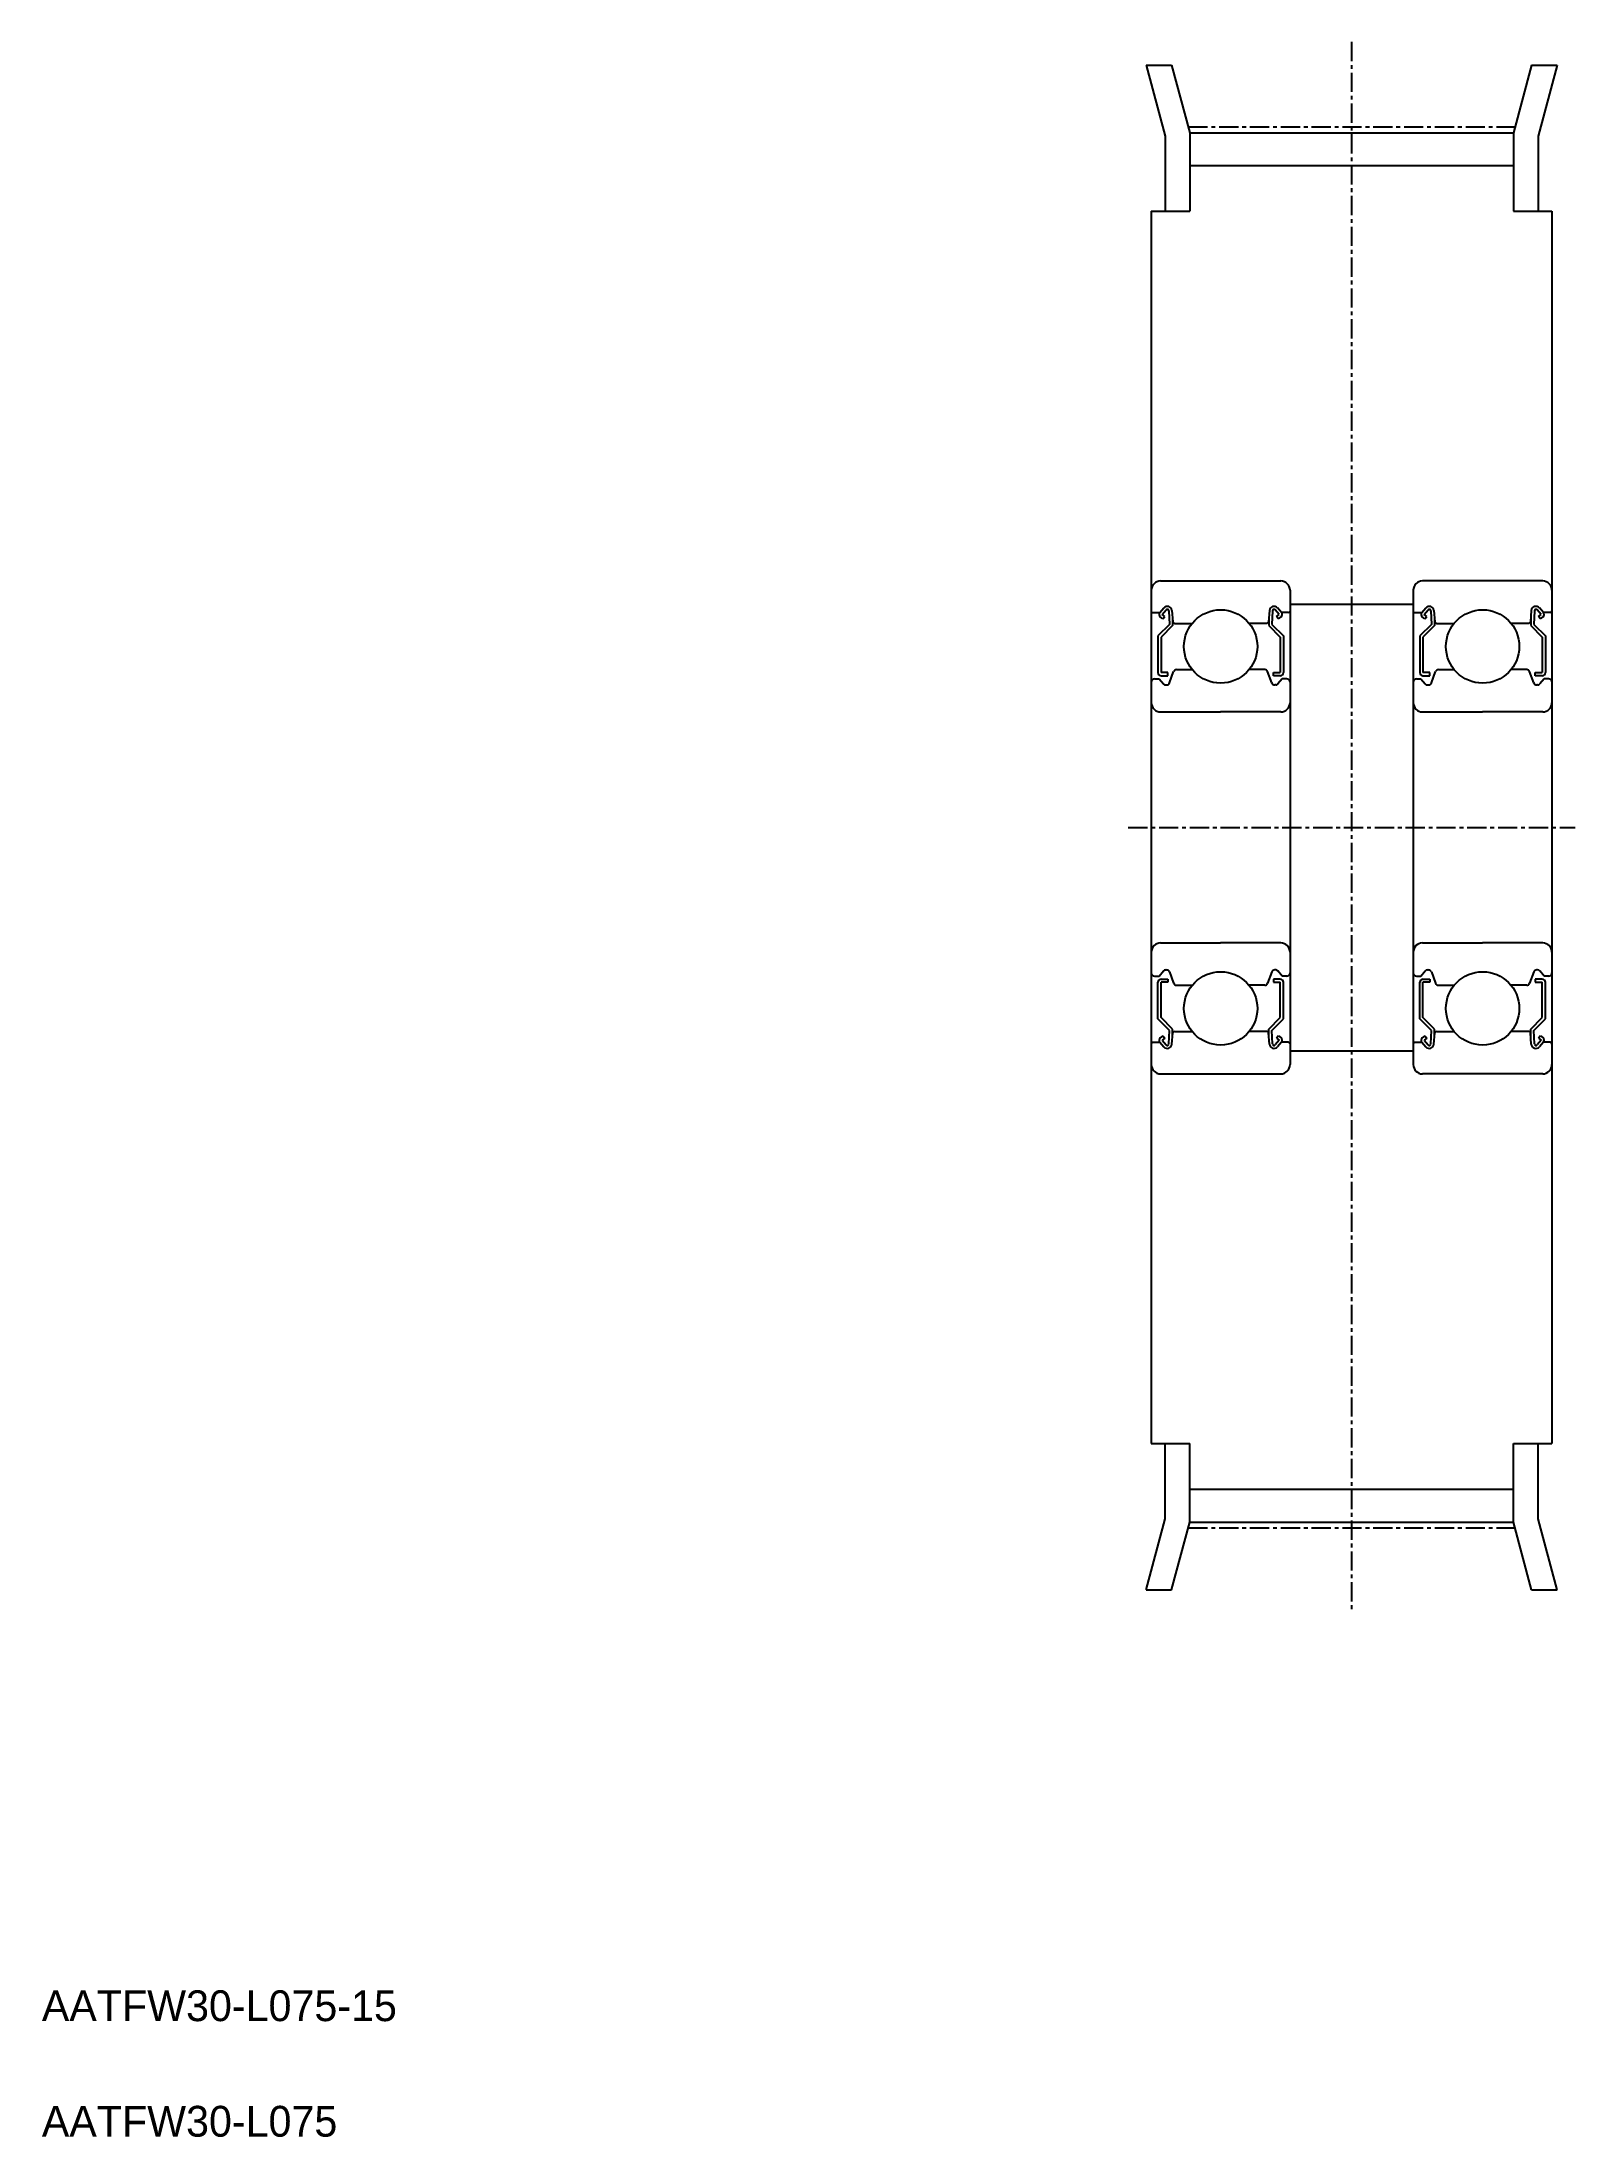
# Model space of a CAD drawing. Extents: x 5 to 104, y 5 to 141.
import ezdxf

# ---------------------------------------------------------------- set-up
doc = ezdxf.new("R2010")
doc.units = 0
doc.linetypes.add('CENTER', pattern=[2, 1.25, -0.25, 0.25, -0.25])
doc.layers.get('0').update_dxf_attribs({"linetype": 'CONTINUOUS'})
doc.layers.add('CENTER', color=1, linetype='CENTER')

msp = doc.modelspace()

# ---------------------------------------------------------------- linework, layer by layer
at = {"color": 7, "linetype": 'CONTINUOUS'}
for p, q in [((76.66, 139.5), (78.32, 139.5)), ((76.66, 139.5), (77.9, 134.89)), ((78.32, 139.5), (79.5, 135.1)), ((101.68, 139.5), (100.5, 135.1)), ((101.68, 139.5), (103.34, 139.5)), ((103.34, 139.5), (102.1, 134.89)), ((77.9, 134.89), (77.9, 130)), ((79.5, 135.1), (79.5, 130)), ((79.5, 135.1), (100.5, 135.1)), ((100.5, 135.1), (100.5, 130)), ((102.1, 134.89), (102.1, 130)), ((79.5, 132.97), (100.5, 132.97)), ((77, 130), (77, 50)), ((77, 130), (79.5, 130)), ((100.5, 130), (103, 130)), ((103, 130), (103, 50)), ((86, 104.5), (94, 104.5)), ((86, 75.5), (94, 75.5)), ((77, 50), (79.5, 50)), ((77.9, 45.11), (77.9, 50)), ((79.5, 44.9), (79.5, 50)), ((100.5, 50), (103, 50)), ((100.5, 44.9), (100.5, 50)), ((102.1, 45.11), (102.1, 50)), ((79.5, 47.03), (100.5, 47.03)), ((76.66, 40.5), (77.9, 45.11)), ((78.32, 40.5), (79.5, 44.9)), ((79.5, 44.9), (100.5, 44.9)), ((101.68, 40.5), (100.5, 44.9)), ((103.34, 40.5), (102.1, 45.11)), ((76.66, 40.5), (78.32, 40.5)), ((101.68, 40.5), (103.34, 40.5))]:
    msp.add_line(p, q, dxfattribs=at)
for p, q in [((77, 105.4), (77, 74.6)), ((77.6, 106), (81.5, 106)), ((81.5, 106), (85.4, 106)), ((86, 105.4), (86, 74.6)), ((94, 105.4), (94, 74.6)), ((98.5, 106), (94.6, 106)), ((102.4, 106), (98.5, 106)), ((103, 105.4), (103, 74.6)), ((77.1, 103.95), (77.56, 103.95)), ((77.56, 103.95), (77.81, 104.25)), ((77.74, 103.54), (77.58, 103.67)), ((77.71, 103.82), (77.96, 104.12)), ((77.87, 103.69), (77.71, 103.82)), ((77.74, 103.54), (77.87, 103.69)), ((78.14, 104.06), (78.18, 103.18)), ((78.34, 104.08), (78.4, 103.34)), ((78.38, 103.57), (78.38, 103.1)), ((84.66, 104.08), (84.6, 103.34)), ((84.62, 103.57), (84.62, 103.1)), ((84.86, 104.06), (84.82, 103.18)), ((85.29, 103.82), (85.04, 104.12)), ((85.13, 103.69), (85.29, 103.82)), ((85.26, 103.54), (85.13, 103.69)), ((85.44, 103.95), (85.19, 104.25)), ((85.26, 103.54), (85.42, 103.67)), ((85.9, 103.95), (85.44, 103.95)), ((94.1, 103.95), (94.56, 103.95)), ((94.56, 103.95), (94.81, 104.25)), ((94.74, 103.54), (94.58, 103.67)), ((94.71, 103.82), (94.96, 104.12)), ((94.87, 103.69), (94.71, 103.82)), ((94.74, 103.54), (94.87, 103.69)), ((95.14, 104.06), (95.18, 103.18)), ((95.34, 104.08), (95.4, 103.34)), ((95.38, 103.57), (95.38, 103.1)), ((101.66, 104.08), (101.6, 103.34)), ((101.62, 103.57), (101.62, 103.1)), ((101.86, 104.06), (101.82, 103.18)), ((102.29, 103.82), (102.04, 104.12)), ((102.13, 103.69), (102.29, 103.82)), ((102.26, 103.54), (102.13, 103.69)), ((102.44, 103.95), (102.19, 104.25)), ((102.26, 103.54), (102.42, 103.67)), ((102.9, 103.95), (102.44, 103.95)), ((78.18, 103.18), (77.43, 102.43)), ((77.43, 102.43), (77.43, 100.05)), ((78.38, 103.1), (77.63, 102.35)), ((77.63, 102.35), (77.63, 100.05)), ((78.5, 103.25), (79.65, 103.25)), ((84.5, 103.25), (83.35, 103.25)), ((84.62, 103.1), (85.37, 102.35)), ((84.82, 103.18), (85.57, 102.43)), ((85.37, 102.35), (85.37, 100.05)), ((85.57, 102.43), (85.57, 100.05)), ((95.18, 103.18), (94.43, 102.43)), ((94.43, 102.43), (94.43, 100.05)), ((95.38, 103.1), (94.63, 102.35)), ((94.63, 102.35), (94.63, 100.05)), ((95.5, 103.25), (96.65, 103.25)), ((101.5, 103.25), (100.35, 103.25)), ((101.62, 103.1), (102.37, 102.35)), ((101.82, 103.18), (102.57, 102.43)), ((102.37, 102.35), (102.37, 100.05)), ((102.57, 102.43), (102.57, 100.05)), ((77.2, 99.65), (77.5, 99.65)), ((77.5, 99.65), (77.78, 99.32)), ((78.08, 100.05), (77.63, 100.05)), ((77.63, 99.85), (78.08, 99.85)), ((78.08, 99.85), (78.08, 100.05)), ((78.18, 99.38), (78.45, 100.12)), ((78.64, 100.25), (79.65, 100.25)), ((84.36, 100.25), (83.35, 100.25)), ((84.82, 99.38), (84.55, 100.12)), ((84.92, 100.05), (85.37, 100.05)), ((84.92, 99.85), (84.92, 100.05)), ((85.37, 99.85), (84.92, 99.85)), ((85.5, 99.65), (85.22, 99.32)), ((85.8, 99.65), (85.5, 99.65)), ((94.2, 99.65), (94.5, 99.65)), ((94.5, 99.65), (94.78, 99.32)), ((95.08, 100.05), (94.63, 100.05)), ((94.63, 99.85), (95.08, 99.85)), ((95.08, 99.85), (95.08, 100.05)), ((95.18, 99.38), (95.45, 100.12)), ((95.64, 100.25), (96.65, 100.25)), ((101.36, 100.25), (100.35, 100.25)), ((101.82, 99.38), (101.55, 100.12)), ((101.92, 100.05), (102.37, 100.05)), ((101.92, 99.85), (101.92, 100.05)), ((102.37, 99.85), (101.92, 99.85)), ((102.5, 99.65), (102.22, 99.32)), ((102.8, 99.65), (102.5, 99.65)), ((77.93, 99.25), (77.99, 99.25)), ((85.07, 99.25), (85.01, 99.25)), ((94.93, 99.25), (94.99, 99.25)), ((102.07, 99.25), (102.01, 99.25)), ((77.6, 97.5), (81.5, 97.5)), ((85.4, 97.5), (81.5, 97.5)), ((94.6, 97.5), (98.5, 97.5)), ((102.4, 97.5), (98.5, 97.5)), ((77.6, 82.5), (81.5, 82.5)), ((85.4, 82.5), (81.5, 82.5)), ((83.45, 82.5), (83.45, 82.5)), ((84.43, 82.5), (84.43, 82.5)), ((94.6, 82.5), (98.5, 82.5)), ((95.57, 82.5), (95.57, 82.5)), ((96.55, 82.5), (96.55, 82.5)), ((102.4, 82.5), (98.5, 82.5)), ((77.2, 80.35), (77.5, 80.35)), ((77.5, 80.35), (77.78, 80.68)), ((77.93, 80.75), (77.99, 80.75)), ((78.18, 80.62), (78.45, 79.88)), ((84.82, 80.62), (84.55, 79.88)), ((85.07, 80.75), (85.01, 80.75)), ((85.5, 80.35), (85.22, 80.68)), ((85.8, 80.35), (85.5, 80.35)), ((94.2, 80.35), (94.5, 80.35)), ((94.5, 80.35), (94.78, 80.68)), ((94.93, 80.75), (94.99, 80.75)), ((95.18, 80.62), (95.45, 79.88)), ((101.82, 80.62), (101.55, 79.88)), ((102.07, 80.75), (102.01, 80.75)), ((102.5, 80.35), (102.22, 80.68)), ((102.8, 80.35), (102.5, 80.35)), ((77.43, 77.57), (77.43, 79.95)), ((77.63, 80.15), (78.08, 80.15)), ((77.63, 77.65), (77.63, 79.95)), ((78.08, 79.95), (77.63, 79.95)), ((78.08, 80.15), (78.08, 79.95)), ((78.64, 79.75), (79.65, 79.75)), ((84.36, 79.75), (83.35, 79.75)), ((85.37, 80.15), (84.92, 80.15)), ((84.92, 80.15), (84.92, 79.95)), ((84.92, 79.95), (85.37, 79.95)), ((85.37, 77.65), (85.37, 79.95)), ((85.57, 77.57), (85.57, 79.95)), ((94.43, 77.57), (94.43, 79.95)), ((94.63, 80.15), (95.08, 80.15)), ((95.08, 79.95), (94.63, 79.95)), ((94.63, 77.65), (94.63, 79.95)), ((95.08, 80.15), (95.08, 79.95)), ((95.64, 79.75), (96.65, 79.75)), ((101.36, 79.75), (100.35, 79.75)), ((101.92, 80.15), (101.92, 79.95)), ((102.37, 80.15), (101.92, 80.15)), ((101.92, 79.95), (102.37, 79.95)), ((102.37, 77.65), (102.37, 79.95)), ((102.57, 77.57), (102.57, 79.95)), ((78.18, 76.82), (77.43, 77.57)), ((78.38, 76.9), (77.63, 77.65)), ((84.62, 76.9), (85.37, 77.65)), ((84.82, 76.82), (85.57, 77.57)), ((95.18, 76.82), (94.43, 77.57)), ((95.38, 76.9), (94.63, 77.65)), ((101.62, 76.9), (102.37, 77.65)), ((101.82, 76.82), (102.57, 77.57)), ((77.74, 76.46), (77.58, 76.33)), ((77.87, 76.31), (77.71, 76.18)), ((77.71, 76.18), (77.96, 75.88)), ((77.74, 76.46), (77.87, 76.31)), ((78.14, 75.94), (78.18, 76.82)), ((78.34, 75.92), (78.4, 76.66)), ((78.38, 76.43), (78.38, 76.9)), ((78.5, 76.75), (79.65, 76.75)), ((84.5, 76.75), (83.35, 76.75)), ((84.66, 75.92), (84.6, 76.66)), ((84.62, 76.43), (84.62, 76.9)), ((84.86, 75.94), (84.82, 76.82)), ((85.29, 76.18), (85.04, 75.88)), ((85.26, 76.46), (85.13, 76.31)), ((85.13, 76.31), (85.29, 76.18)), ((85.26, 76.46), (85.42, 76.33)), ((94.74, 76.46), (94.58, 76.33)), ((94.87, 76.31), (94.71, 76.18)), ((94.71, 76.18), (94.96, 75.88)), ((94.74, 76.46), (94.87, 76.31)), ((95.14, 75.94), (95.18, 76.82)), ((95.34, 75.92), (95.4, 76.66)), ((95.38, 76.43), (95.38, 76.9)), ((95.5, 76.75), (96.65, 76.75)), ((101.5, 76.75), (100.35, 76.75)), ((101.66, 75.92), (101.6, 76.66)), ((101.62, 76.43), (101.62, 76.9)), ((101.86, 75.94), (101.82, 76.82)), ((102.29, 76.18), (102.04, 75.88)), ((102.26, 76.46), (102.13, 76.31)), ((102.13, 76.31), (102.29, 76.18)), ((102.26, 76.46), (102.42, 76.33)), ((77.1, 76.05), (77.56, 76.05)), ((77.56, 76.05), (77.81, 75.75)), ((85.44, 76.05), (85.19, 75.75)), ((85.9, 76.05), (85.44, 76.05)), ((94.1, 76.05), (94.56, 76.05)), ((94.56, 76.05), (94.81, 75.75)), ((102.44, 76.05), (102.19, 75.75)), ((102.9, 76.05), (102.44, 76.05)), ((77.6, 74), (81.5, 74)), ((81.5, 74), (85.4, 74)), ((98.5, 74), (94.6, 74)), ((102.4, 74), (98.5, 74))]:
    msp.add_line(p, q)
for centre in [(81.5, 101.75), (98.5, 101.75), (81.5, 78.25), (98.5, 78.25)]:
    msp.add_circle(centre, 2.38)
for centre, radius, start, end in [((77.6, 105.4), 0.6, 90, 180), ((85.4, 105.4), 0.6, 0, 90), ((94.6, 105.4), 0.6, 90, 180), ((102.4, 105.4), 0.6, 360, 90), ((77.1, 104.05), 0.1, 180, 270), ((77.71, 103.82), 0.2, 140.0002, 230.0848), ((78.04, 104.05), 0.3, 4.9968, 140.0002), ((78.04, 104.06), 0.1, 2.8198, 140.0033), ((84.96, 104.05), 0.3, 39.9998, 175.0032), ((84.96, 104.06), 0.1, 39.9967, 177.1802), ((85.29, 103.82), 0.2, 309.9152, 39.9998), ((85.9, 104.05), 0.1, 270, 0), ((94.1, 104.05), 0.1, 180, 270), ((94.71, 103.82), 0.2, 140.0002, 230.0848), ((95.04, 104.05), 0.3, 4.9968, 140.0002), ((95.04, 104.06), 0.1, 2.8198, 140.0033), ((101.96, 104.05), 0.3, 39.9998, 175.0032), ((101.96, 104.06), 0.1, 39.9967, 177.1802), ((102.29, 103.82), 0.2, 309.9152, 39.9998), ((102.9, 104.05), 0.1, 270, 0), ((78.5, 103.35), 0.1, 184.9968, 269.9995), ((84.5, 103.35), 0.1, 270.0005, 355.0032), ((95.5, 103.35), 0.1, 184.9968, 269.9995), ((101.5, 103.35), 0.1, 270.0005, 355.0032), ((77.2, 99.45), 0.2, 90, 180), ((77.63, 100.05), 0.2, 180, 270), ((77.93, 99.45), 0.2, 219.9962, 270), ((77.99, 99.45), 0.2, 270, 339.9919), ((78.64, 100.05), 0.2, 90, 159.9919), ((84.36, 100.05), 0.2, 20.0081, 90), ((85.01, 99.45), 0.2, 200.0081, 270), ((85.07, 99.45), 0.2, 270, 320.0038), ((85.37, 100.05), 0.2, 270, 0), ((85.8, 99.45), 0.2, 0, 90), ((94.2, 99.45), 0.2, 90, 180), ((94.63, 100.05), 0.2, 180, 270), ((94.93, 99.45), 0.2, 219.9962, 270), ((94.99, 99.45), 0.2, 270, 339.9919), ((95.64, 100.05), 0.2, 90, 159.9919), ((101.36, 100.05), 0.2, 20.0081, 90), ((102.01, 99.45), 0.2, 200.0081, 270), ((102.07, 99.45), 0.2, 270, 320.0038), ((102.37, 100.05), 0.2, 270, 0), ((102.8, 99.45), 0.2, 0, 90), ((77.6, 98.1), 0.6, 180, 270), ((85.4, 98.1), 0.6, 270, 0), ((94.6, 98.1), 0.6, 180, 270), ((102.4, 98.1), 0.6, 270, 360), ((77.6, 81.9), 0.6, 90, 180), ((85.4, 81.9), 0.6, 0, 90), ((94.6, 81.9), 0.6, 90, 180), ((102.4, 81.9), 0.6, 0, 90), ((77.2, 80.55), 0.2, 180, 270), ((77.93, 80.55), 0.2, 90, 140.0038), ((77.99, 80.55), 0.2, 20.0081, 90), ((85.01, 80.55), 0.2, 90, 159.9919), ((85.07, 80.55), 0.2, 39.9962, 90), ((85.8, 80.55), 0.2, 270, 0), ((94.2, 80.55), 0.2, 180, 270), ((94.93, 80.55), 0.2, 90, 140.0038), ((94.99, 80.55), 0.2, 20.0081, 90), ((102.01, 80.55), 0.2, 90, 159.9919), ((102.07, 80.55), 0.2, 39.9962, 90), ((102.8, 80.55), 0.2, 270, 0), ((77.63, 79.95), 0.2, 90, 180), ((78.64, 79.95), 0.2, 200.0081, 270), ((84.36, 79.95), 0.2, 270, 339.9919), ((85.37, 79.95), 0.2, 0, 90), ((94.63, 79.95), 0.2, 90, 180), ((95.64, 79.95), 0.2, 200.0081, 270), ((101.36, 79.95), 0.2, 270, 339.9919), ((102.37, 79.95), 0.2, 0, 90), ((77.71, 76.18), 0.2, 129.9152, 219.9998), ((78.5, 76.65), 0.1, 90.0005, 175.0032), ((84.5, 76.65), 0.1, 4.9968, 89.9995), ((85.29, 76.18), 0.2, 320.0002, 50.0848), ((94.71, 76.18), 0.2, 129.9152, 219.9998), ((95.5, 76.65), 0.1, 90.0005, 175.0032), ((101.5, 76.65), 0.1, 4.9968, 89.9995), ((102.29, 76.18), 0.2, 320.0002, 50.0848), ((77.1, 75.95), 0.1, 90, 180), ((78.04, 75.95), 0.3, 219.9998, 355.0032), ((78.04, 75.94), 0.1, 219.9967, 357.1802), ((84.96, 75.95), 0.3, 184.9968, 320.0002), ((84.96, 75.94), 0.1, 182.8198, 320.0033), ((85.9, 75.95), 0.1, 0, 90), ((94.1, 75.95), 0.1, 90, 180), ((95.04, 75.95), 0.3, 219.9998, 355.0032), ((95.04, 75.94), 0.1, 219.9967, 357.1802), ((101.96, 75.95), 0.3, 184.9968, 320.0002), ((101.96, 75.94), 0.1, 182.8198, 320.0033), ((102.9, 75.95), 0.1, 0, 90), ((77.6, 74.6), 0.6, 180, 270), ((85.4, 74.6), 0.6, 270, 0), ((94.6, 74.6), 0.6, 180, 270), ((102.4, 74.6), 0.6, 270, 0)]:
    msp.add_arc(centre, radius, start, end)
at = {"layer": 'CENTER', "color": 1, "linetype": 'CENTER'}
for p, q in [((90, 141), (90, 39)), ((79.4, 135.48), (100.6, 135.48)), ((75.5, 90), (104.5, 90)), ((79.4, 44.52), (100.6, 44.52))]:
    msp.add_line(p, q, dxfattribs=at)

# ---------------------------------------------------------------- texts
at = {"color": 7, "linetype": 'CONTINUOUS'}
for s, p in [('AATFW30-L075-15', (5, 12.5)), ('AATFW30-L075', (5, 5))]:
    msp.add_text(s, height=2, dxfattribs=at).set_placement(p)

doc.saveas('drawing.dxf')
